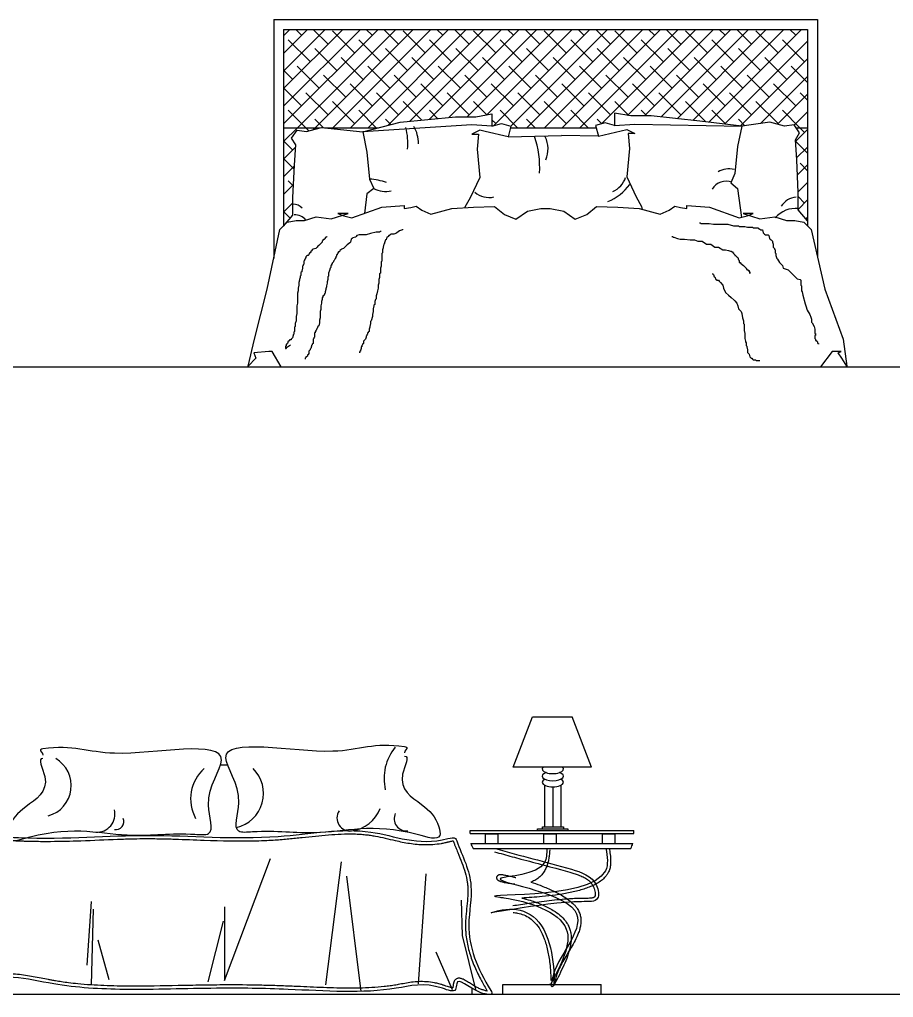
# Model space of a CAD drawing. Header units: inches. Extents: x 18.5 to 61, y 8.5 to 33.3.
# Drawn here: x 55.668 to 58.337, y 20.78 to 23.764 of the extents above; entities that cross this region are included whole.
import ezdxf

# ---------------------------------------------------------------- set-up
doc = ezdxf.new("R2010")
doc.units = ezdxf.units.IN
doc.header["$MEASUREMENT"] = 0
for name, color, linetype in [('02', 2, 'Continuous'), ('1', 1, 'Continuous'), ('8', 8, 'Continuous')]:
    doc.layers.add(name, color=color, linetype=linetype)
pattern_1 = [(45, (47.612, 15.553168), (-0.02694077, 0.02694077), []), (135, (47.612, 15.553168), (-0.0808223, 0.02694077), [0.09525, -0.05715])]

msp = doc.modelspace()

# ---------------------------------------------------------------- hatches: boundary and pattern name
at = {"layer": '8'}
h = msp.add_hatch(dxfattribs=at)
h.set_pattern_fill('ANSI38', color=256, scale=0.012, style=0)
h.set_pattern_definition(pattern_1)
h.paths.add_polyline_path([(58.0743, 23.6045), (58.0743, 23.7342), (56.4743, 23.7342), (56.4743, 23.6045)])
h.paths.add_polyline_path([(57.4291, 23.4342), (57.4273, 23.4413), (57.4562, 23.4495), (57.4851, 23.4413), (57.4851, 23.4784), (57.5346, 23.4702), (57.5965, 23.4702), (57.7458, 23.4541), (57.8733, 23.4387), (57.9588, 23.4513), (58.0042, 23.4389), (58.0331, 23.4431), (58.039, 23.4342), (58.0743, 23.4342), (58.0743, 23.6045), (56.4743, 23.6045), (56.4743, 23.4342), (56.5861, 23.4342), (56.5899, 23.4353), (56.5998, 23.4342), (56.7642, 23.4342), (56.83, 23.4514), (56.9992, 23.4679), (57.0611, 23.4679), (57.1107, 23.4761), (57.1107, 23.439), (57.1396, 23.4473), (57.1685, 23.439), (57.1673, 23.4342)])
h = msp.add_hatch(dxfattribs=at)
h.set_pattern_fill('ANSI38', color=256, scale=0.012, style=0)
h.set_pattern_definition(pattern_1)
h.paths.add_polyline_path([(56.4743, 23.1342), (56.5032, 23.1672), (56.5032, 23.2208), (56.5074, 23.3198), (56.5115, 23.3816), (56.4991, 23.4023), (56.5156, 23.427), (56.5445, 23.4229), (56.5861, 23.4342), (56.4743, 23.4342)])
h.paths.add_polyline_path([(58.0413, 23.3359), (58.0454, 23.2369), (58.0454, 23.1833), (58.0743, 23.1503), (58.0743, 23.4342), (58.039, 23.4342), (58.0496, 23.4183), (58.0372, 23.3977)])

# ---------------------------------------------------------------- linework, layer by layer
at = {"layer": '02'}
for p, q in [((56.4443, 23.7642), (58.1043, 23.7642)), ((56.4443, 23.7642), (56.4443, 23.0354)), ((58.1043, 23.7642), (58.1043, 23.0404)), ((56.4743, 23.7342), (58.0743, 23.7342)), ((56.4743, 23.7342), (56.4743, 23.1342)), ((58.0743, 23.7338), (58.0743, 23.1342)), ((56.4743, 23.4342), (56.5861, 23.4342)), ((56.4991, 23.4023), (56.5156, 23.427)), ((56.5156, 23.427), (56.5445, 23.4229)), ((56.5445, 23.4229), (56.5899, 23.4353)), ((56.5899, 23.4353), (56.7166, 23.4218)), ((56.5998, 23.4342), (56.7642, 23.4342)), ((57.1673, 23.4342), (57.4291, 23.4342)), ((57.8733, 23.4387), (57.8609, 23.3769)), ((57.9588, 23.4513), (57.8733, 23.4387)), ((58.0042, 23.4389), (57.9588, 23.4513)), ((58.0331, 23.4431), (58.0042, 23.4389)), ((58.0496, 23.4183), (58.0331, 23.4431)), ((58.039, 23.4342), (58.0743, 23.4342)), ((56.5115, 23.3816), (56.4991, 23.4023)), ((56.7166, 23.4218), (56.729, 23.36)), ((58.0372, 23.3977), (58.0496, 23.4183)), ((58.0413, 23.3359), (58.0372, 23.3977)), ((56.5074, 23.3198), (56.5115, 23.3816)), ((57.8609, 23.3769), (57.8527, 23.2944)), ((56.729, 23.36), (56.7373, 23.2775)), ((58.0454, 23.2369), (58.0413, 23.3359)), ((56.5032, 23.2208), (56.5074, 23.3198)), ((56.7373, 23.2775), (56.7496, 23.2487)), ((57.8527, 23.2944), (57.8403, 23.2655)), ((56.7496, 23.2487), (56.729, 23.2322)), ((57.8403, 23.2655), (57.8609, 23.249)), ((57.8609, 23.249), (57.8724, 23.1605)), ((56.5032, 23.1672), (56.5032, 23.2208)), ((56.729, 23.2322), (56.7213, 23.1728)), ((58.0454, 23.1833), (58.0454, 23.2369)), ((56.4743, 23.1342), (56.5032, 23.1672)), ((58.0743, 23.1503), (58.0454, 23.1833)), ((57.175, 21.4834), (57.2345, 21.637)), ((57.415, 21.4834), (57.3556, 21.637)), ((56.2823, 21.4901), (56.3036, 21.4901)), ((57.2714, 21.428), (57.2714, 21.3005)), ((57.3214, 21.4279), (57.3214, 21.3005)), ((57.2964, 21.4229), (57.2964, 21.3005)), ((57.0439, 21.2901), (57.5439, 21.2901)), ((57.0439, 21.2801), (57.0439, 21.2901)), ((57.0439, 21.2801), (57.5439, 21.2801)), ((57.5439, 21.2801), (57.5439, 21.2901)), ((57.0463, 21.2501), (57.5411, 21.2501)), ((57.0529, 21.2351), (57.5344, 21.2351)), ((56.2937, 20.8317), (56.4349, 21.2044)), ((56.65, 21.1944), (56.6029, 20.8183)), ((56.9089, 21.1574), (56.8853, 20.8216)), ((56.6668, 21.1507), (56.7105, 20.7981)), ((55.8869, 21.0735), (55.8734, 20.8787)), ((57.0164, 21.0768), (57.0198, 20.9694)), ((55.8936, 21.05), (55.8869, 20.8183)), ((56.2937, 21.0567), (56.2937, 20.8317)), ((56.2903, 21.013), (56.2432, 20.8283)), ((55.9071, 20.9559), (55.9407, 20.835)), ((57.0198, 20.9694), (57.0601, 20.8048)), ((56.9391, 20.919), (56.9895, 20.8048)), ((57.0488, 20.8085), (57.0488, 20.7901)), ((57.1439, 20.8201), (57.4439, 20.8201)), ((57.1439, 20.7901), (57.1439, 20.8201)), ((57.4439, 20.7901), (57.4439, 20.8201))]:
    msp.add_line(p, q, dxfattribs=at)
for points in [[(57.1107, 23.439), (57.0488, 23.4432), (56.7166, 23.4218), (56.83, 23.4514), (56.9992, 23.4679), (57.0611, 23.4679), (57.1107, 23.4761), (57.1107, 23.439), (57.1396, 23.4473), (57.1685, 23.439), (57.1602, 23.406), (57.3229, 23.4102)], [(57.4851, 23.4413), (57.547, 23.4454), (57.8733, 23.4387), (57.7458, 23.4541), (57.5965, 23.4702), (57.5346, 23.4702), (57.4851, 23.4784), (57.4851, 23.4413), (57.4562, 23.4495), (57.4273, 23.4413), (57.4356, 23.4083), (57.3229, 23.4102)], [(57.1602, 23.406), (57.09, 23.4225), (57.0735, 23.4267), (57.0488, 23.4143), (57.0694, 23.4143), (57.0653, 23.3689), (57.0735, 23.2823), (57.0446, 23.2205), (57.0281, 23.1916), (57.0278, 23.19)], [(57.4356, 23.4083), (57.5057, 23.4248), (57.5222, 23.4289), (57.547, 23.4166), (57.5264, 23.4166), (57.5305, 23.3712), (57.5222, 23.2846), (57.5511, 23.2228), (57.5676, 23.1939), (57.5693, 23.1849)], [(56.467, 22.7042), (56.4392, 22.751), (56.4298, 22.751), (56.3838, 22.747), (56.3902, 22.7309), (56.366, 22.7067), (56.3861, 22.7889), (56.4241, 22.942), (56.4634, 23.1233), (56.486, 23.1458), (56.5129, 23.1512), (56.5389, 23.1512), (56.5741, 23.1619), (56.6199, 23.1558), (56.6713, 23.1726), (56.6401, 23.1726), (56.6584, 23.165), (56.6828, 23.1588), (56.7741, 23.1918), (56.8429, 23.1964), (56.8429, 23.1873), (56.8627, 23.1903), (56.8796, 23.1949), (56.8967, 23.1827), (56.9242, 23.1705), (56.9884, 23.1873), (57.0541, 23.1918), (57.1183, 23.1934), (57.1486, 23.1689), (57.1837, 23.1552), (57.2189, 23.1796), (57.2601, 23.1873), (57.2886, 23.1873), (57.3298, 23.1796), (57.365, 23.1552), (57.4001, 23.1689), (57.4304, 23.1934), (57.4946, 23.1918), (57.5603, 23.1873), (57.6245, 23.1705), (57.652, 23.1827), (57.6691, 23.1949), (57.6859, 23.1903), (57.7058, 23.1873), (57.7058, 23.1964), (57.7746, 23.1918), (57.8658, 23.1588), (57.8903, 23.165), (57.9086, 23.1726), (57.8774, 23.1726), (57.9287, 23.1558), (57.9746, 23.1619), (58.0098, 23.1512), (58.0357, 23.1512), (58.0627, 23.1458), (58.0853, 23.1233), (58.1269, 22.942), (58.1834, 22.7889), (58.1943, 22.7067), (58.1794, 22.7309), (58.1673, 22.747), (58.1769, 22.751), (58.1498, 22.751), (58.114, 22.7042)], [(57.7441, 23.1438), (57.7462, 23.1438), (57.7484, 23.1416), (57.7744, 23.1416), (57.7874, 23.1394), (57.8307, 23.1394), (57.848, 23.1351), (57.8631, 23.1351), (57.8653, 23.1329), (57.8826, 23.1329), (57.8913, 23.1308), (57.9064, 23.1308), (57.9086, 23.1286), (57.9237, 23.1286), (57.9237, 23.1265), (57.9259, 23.1265), (57.9281, 23.1243), (57.9302, 23.1221), (57.9367, 23.1221), (57.9389, 23.1135), (57.941, 23.1113), (57.9432, 23.1092), (57.9454, 23.107), (57.954, 23.107), (57.9562, 23.1048), (57.9584, 23.0962), (57.9605, 23.094), (57.9627, 23.0918), (57.9649, 23.0897), (57.967, 23.0875), (57.967, 23.0854), (57.9692, 23.0789), (57.9692, 23.0702), (57.9713, 23.0681), (57.9735, 23.0659), (57.9735, 23.0637), (57.9757, 23.0616), (57.9757, 23.0529), (57.9778, 23.0507), (57.9778, 23.0443), (57.98, 23.0356), (57.9822, 23.0334), (57.9887, 23.0226), (57.9973, 23.014), (57.9995, 23.0053), (58.006, 23.0032), (58.0146, 23.001), (58.0233, 22.9923), (58.0319, 22.9837), (58.0406, 22.975), (58.0428, 22.9729), (58.0514, 22.9707), (58.0536, 22.9686), (58.0536, 22.9534), (58.0558, 22.9512), (58.0558, 22.9361), (58.0579, 22.9339), (58.0601, 22.9231), (58.0666, 22.8972), (58.0687, 22.8907), (58.0731, 22.8777), (58.0817, 22.8647), (58.0839, 22.8561), (58.0861, 22.8496), (58.0861, 22.8409), (58.0882, 22.8388), (58.0947, 22.8279), (58.0969, 22.8193), (58.0969, 22.8063), (58.099, 22.8063), (58.099, 22.7998), (58.0969, 22.7998), (58.0969, 22.7912), (58.099, 22.789), (58.099, 22.7847), (58.1012, 22.7847), (58.1012, 22.7825), (58.1034, 22.7825), (58.1055, 22.776), (58.1077, 22.776), (58.1077, 22.7739)], [(56.6078, 23.1027), (56.6056, 23.1005), (56.6035, 23.1005), (56.6013, 23.0983), (56.6013, 23.0962), (56.5991, 23.094), (56.597, 23.094), (56.597, 23.0918), (56.5948, 23.0918), (56.5948, 23.0897), (56.5926, 23.0875), (56.5926, 23.0854), (56.5905, 23.0832), (56.5883, 23.081), (56.5861, 23.0789), (56.584, 23.0767), (56.5818, 23.0745), (56.5796, 23.0724), (56.5775, 23.0702), (56.5753, 23.0681), (56.5731, 23.0659), (56.5645, 23.0637), (56.5623, 23.0616), (56.5623, 23.0594), (56.5602, 23.0594), (56.5602, 23.0572), (56.558, 23.0572), (56.558, 23.0551), (56.5558, 23.0529), (56.5537, 23.0529), (56.5537, 23.0507), (56.5515, 23.0486), (56.5515, 23.0464), (56.5493, 23.0443), (56.5472, 23.0443), (56.545, 23.0421), (56.5428, 23.0399), (56.5428, 23.0378), (56.5407, 23.0356), (56.5407, 23.0334), (56.5385, 23.0313), (56.5385, 23.0291), (56.5364, 23.027), (56.5364, 23.0183), (56.5342, 23.0161), (56.5342, 23.014), (56.532, 23.0118), (56.532, 23.0053), (56.5299, 22.9967), (56.5299, 22.9945), (56.5277, 22.9923), (56.5277, 22.9837), (56.5255, 22.9815), (56.5255, 22.9772), (56.5234, 22.9707), (56.5234, 22.9686), (56.5212, 22.9621), (56.5212, 22.9534), (56.519, 22.9448), (56.519, 22.9361), (56.5169, 22.9296), (56.5169, 22.8993), (56.5147, 22.8907), (56.5147, 22.8669), (56.5125, 22.8582), (56.5125, 22.8453), (56.5104, 22.8366), (56.5104, 22.8279), (56.5082, 22.8258), (56.5082, 22.8128), (56.5061, 22.8106), (56.5061, 22.8042), (56.5039, 22.802), (56.5039, 22.7998), (56.5017, 22.7933), (56.4996, 22.7912), (56.4974, 22.789), (56.4974, 22.7869), (56.4931, 22.7869), (56.4931, 22.7847), (56.4909, 22.7825), (56.4887, 22.7825), (56.4866, 22.776), (56.4844, 22.7739), (56.4822, 22.7739), (56.4822, 22.7674), (56.4801, 22.7674), (56.4801, 22.7609), (56.4822, 22.7609), (56.4844, 22.7631), (56.4866, 22.7652), (56.4952, 22.7717)], [(56.7723, 23.1178), (56.7701, 23.1178), (56.7679, 23.1156), (56.7571, 23.1156), (56.7398, 23.1113), (56.7268, 23.107), (56.7052, 23.107), (56.6987, 23.1048), (56.6965, 23.1027), (56.6944, 23.1005), (56.6857, 23.0983), (56.6835, 23.0962), (56.6814, 23.094), (56.6792, 23.0854), (56.677, 23.0832), (56.6684, 23.0767), (56.6597, 23.0681), (56.6576, 23.0659), (56.6511, 23.0637), (56.6489, 23.0616), (56.6467, 23.0594), (56.6467, 23.0572), (56.6446, 23.0551), (56.6424, 23.0551), (56.6402, 23.0529), (56.6402, 23.0507), (56.6381, 23.0486), (56.6381, 23.0464), (56.6359, 23.0464), (56.6359, 23.0421), (56.6338, 23.0399), (56.6338, 23.0378), (56.6316, 23.0356), (56.6294, 23.0291), (56.6273, 23.027), (56.6273, 23.0248), (56.6251, 23.0226), (56.6229, 23.0205), (56.6229, 23.0183), (56.6208, 23.0183), (56.6208, 23.014), (56.6186, 23.014), (56.6186, 23.0075), (56.6164, 23.0053), (56.6143, 22.9988), (56.6121, 22.9902), (56.6121, 22.9815), (56.6099, 22.9794), (56.6099, 22.9707), (56.6078, 22.9642), (56.6078, 22.9599), (56.6056, 22.9512), (56.6056, 22.9491), (56.6035, 22.9426), (56.6035, 22.9404), (56.6013, 22.9339), (56.6013, 22.9296), (56.5991, 22.9275), (56.5991, 22.9253), (56.597, 22.9231), (56.597, 22.921), (56.5948, 22.921), (56.5948, 22.9166), (56.5926, 22.9166), (56.5926, 22.9101), (56.5905, 22.9037), (56.5905, 22.8993), (56.5883, 22.8907), (56.5883, 22.8799), (56.5861, 22.8734), (56.5861, 22.8539), (56.584, 22.8474), (56.584, 22.8388), (56.5818, 22.8301), (56.5796, 22.8279), (56.5775, 22.8215), (56.5753, 22.8193), (56.5753, 22.8171), (56.5731, 22.815), (56.5731, 22.8128), (56.571, 22.8128), (56.571, 22.8085), (56.5688, 22.8085), (56.5688, 22.7955), (56.5667, 22.7933), (56.5667, 22.7912), (56.5645, 22.789), (56.5645, 22.776), (56.5623, 22.7739), (56.5623, 22.7717), (56.5602, 22.7695), (56.5602, 22.7674), (56.558, 22.7609), (56.5558, 22.7587), (56.5558, 22.7566), (56.5537, 22.7544), (56.5515, 22.7522), (56.5515, 22.7436), (56.5493, 22.7436), (56.5493, 22.7414), (56.5472, 22.7414), (56.5472, 22.7371), (56.545, 22.7349), (56.5428, 22.7349), (56.5428, 22.7328), (56.5407, 22.7306), (56.5407, 22.7284)], [(56.8372, 23.1243), (56.8372, 23.1221), (56.8285, 23.12), (56.8199, 23.1135), (56.8177, 23.1113), (56.8112, 23.1092), (56.8026, 23.1092), (56.8004, 23.107), (56.7982, 23.1048), (56.7961, 23.1048), (56.7939, 23.1027), (56.7918, 23.1005), (56.7896, 23.1005), (56.7874, 23.0918), (56.7853, 23.0918), (56.7831, 23.0832), (56.7831, 23.081), (56.7809, 23.0789), (56.7788, 23.0702), (56.7788, 23.0681), (56.7766, 23.0616), (56.7766, 23.0529), (56.7744, 23.0507), (56.7744, 23.027), (56.7723, 23.0248), (56.7723, 23.0118), (56.7701, 23.0053), (56.7701, 22.9902), (56.7679, 22.988), (56.7679, 22.9772), (56.7658, 22.9707), (56.7658, 22.9599), (56.7636, 22.9534), (56.7636, 22.9448), (56.7615, 22.9361), (56.7593, 22.9275), (56.7571, 22.921), (56.7571, 22.9123), (56.755, 22.9101), (56.7528, 22.9037), (56.7528, 22.895), (56.7506, 22.8928), (56.7506, 22.8907), (56.7485, 22.882), (56.7485, 22.8734), (56.7463, 22.8647), (56.7463, 22.8582), (56.742, 22.8453), (56.7398, 22.8431), (56.7398, 22.8366), (56.7376, 22.8279), (56.7376, 22.8258), (56.7355, 22.8193), (56.7355, 22.8128), (56.7333, 22.8106), (56.7333, 22.8085), (56.7311, 22.8085), (56.7311, 22.8042), (56.729, 22.802), (56.729, 22.7998), (56.7268, 22.7977), (56.7268, 22.7955), (56.7247, 22.789), (56.7225, 22.7869), (56.7203, 22.7847), (56.7182, 22.7825), (56.7182, 22.776), (56.716, 22.7739), (56.716, 22.7717), (56.7138, 22.7695), (56.7138, 22.7652), (56.7117, 22.7652), (56.7117, 22.7609), (56.7095, 22.7544), (56.7095, 22.7522), (56.7073, 22.7522), (56.7073, 22.7479), (56.7052, 22.7479)], [(57.6597, 23.1027), (57.6618, 23.1027), (57.664, 23.1005), (57.6662, 23.1005), (57.677, 23.0962), (57.6856, 23.094), (57.6986, 23.094), (57.7159, 23.0918), (57.7289, 23.0918), (57.7398, 23.0875), (57.7527, 23.0875), (57.7657, 23.0789), (57.7787, 23.0789), (57.7917, 23.0702), (57.8025, 23.0702), (57.8155, 23.0616), (57.8242, 23.0616), (57.8328, 23.0594), (57.8393, 23.0572), (57.8415, 23.0572), (57.8436, 23.0551), (57.8458, 23.0551), (57.8458, 23.0529), (57.848, 23.0529), (57.848, 23.0507), (57.8501, 23.0486), (57.8523, 23.0464), (57.8523, 23.0443), (57.8545, 23.0443), (57.8566, 23.0421), (57.8588, 23.0399), (57.861, 23.0378), (57.8631, 23.0313), (57.8653, 23.0291), (57.8653, 23.0226), (57.8696, 23.0226), (57.8696, 23.0205), (57.8783, 23.014), (57.8869, 23.0053), (57.8869, 23.0032), (57.8891, 23.0032), (57.8891, 23.001), (57.8934, 23.001), (57.8934, 22.9988), (57.8956, 22.9988), (57.8956, 22.9945), (57.8978, 22.9945), (57.8978, 22.9902)], [(57.783, 22.988), (57.7852, 22.988), (57.7874, 22.9859), (57.7895, 22.9794), (57.7917, 22.9794), (57.7939, 22.9707), (57.796, 22.9707), (57.796, 22.9686), (57.8025, 22.9686), (57.8047, 22.9664), (57.8069, 22.9642), (57.809, 22.9621), (57.8155, 22.9534), (57.8177, 22.9448), (57.8242, 22.9318), (57.8328, 22.9231), (57.8415, 22.9166), (57.8501, 22.908), (57.8523, 22.9058), (57.8588, 22.8993), (57.861, 22.8907), (57.8631, 22.882), (57.8718, 22.8734), (57.8739, 22.8669), (57.8761, 22.8539), (57.8783, 22.8453), (57.8783, 22.8366), (57.8804, 22.8344), (57.8804, 22.815), (57.8826, 22.8063), (57.8826, 22.7912), (57.8848, 22.7825), (57.8848, 22.7804), (57.8869, 22.7782), (57.8869, 22.7695), (57.8891, 22.7674), (57.8891, 22.7652), (57.8913, 22.7566), (57.8913, 22.7479), (57.8934, 22.7458), (57.8956, 22.7436), (57.8978, 22.7349), (57.8999, 22.7328), (57.9021, 22.7306), (57.9042, 22.7306), (57.9064, 22.7284), (57.9086, 22.7263), (57.9151, 22.7263), (57.9172, 22.7241), (57.9281, 22.7241)], [(57.8999, 22.9902), (57.8956, 22.9902)], [(57.2345, 21.637), (57.3556, 21.637)], [(57.415, 21.4834), (57.175, 21.4834)], [(57.0909, 21.2501), (57.0909, 21.2794), (57.1288, 21.2794), (57.1288, 21.2501)], [(57.2498, 21.2901), (57.2498, 21.2951), (57.3424, 21.2951), (57.3424, 21.2901)], [(57.2653, 21.2951), (57.2653, 21.3005), (57.3289, 21.3005), (57.3289, 21.2951)], [(57.2693, 21.2501), (57.2693, 21.2794), (57.3072, 21.2794), (57.3072, 21.2501)], [(57.4479, 21.2501), (57.4479, 21.2794), (57.4858, 21.2794), (57.4858, 21.2501)]]:
    msp.add_lwpolyline(points, dxfattribs=at)
for centre, radius, start, end in [((56.6683, 23.3868), 0.1856, 354.4511, 15.0899), ((56.7846, 23.3867), 0.1016, 359.2834, 30.2444), ((56.9698, 23.3143), 0.2867, 356.231, 19.1244), ((57.1989, 23.369), 0.0831, 337.1022, 26.4827), ((57.8342, 23.2415), 0.0668, 76.3432, 119.8939), ((56.7169, 23.0426), 0.2358, 72.2431, 85.0379), ((57.4516, 23.3037), 0.0703, 293.4472, 342.4964), ((56.7859, 23.3184), 0.0787, 242.5115, 282.7658), ((57.4045, 23.3559), 0.1589, 292.169, 323.2448), ((57.8255, 23.2226), 0.0486, 68.8536, 149.9747), ((57.1016, 23.2859), 0.0646, 228.3093, 283.6569), ((58.0471, 23.1585), 0.0647, 97.1409, 146.0005), ((56.5049, 23.1681), 0.0329, 37.7609, 92.2684), ((58.038, 23.1059), 0.0821, 84.3916, 139.1544), ((56.5104, 23.1276), 0.0407, 37.4355, 94.3701), ((56.9297, 21.4484), 0.1485, 140.1532, 193.3378), ((55.7302, 21.4266), 0.096, 285.6442, 59.4771), ((56.3149, 21.386), 0.1242, 131.5719, 208.5542), ((56.3066, 21.4026), 0.1067, 282.8948, 45.6336), ((55.9047, 21.3396), 0.0551, 266.0311, 14.296), ((56.677, 21.3276), 0.0395, 146.4326, 277.6343), ((56.6676, 21.3975), 0.11, 277.6343, 338.3989), ((56.8499, 21.3261), 0.0377, 155.339, 275.7953), ((55.9619, 21.3169), 0.0248, 261.1761, 23.0141), ((57.1159, 21.2721), 0.0729, 197.4882, 210.4072), ((57.4715, 21.2721), 0.0729, 329.5928, 342.5118)]:
    msp.add_arc(centre, radius, start, end, dxfattribs=at)
for centre, start_param, end_param in [((57.2965, 21.477), 5.802943, 9.90502), ((57.2965, 21.4554), 5.391449, 10.316514), ((57.2965, 21.4368), 5.552767, 10.155197)]:
    msp.add_ellipse(centre, major_axis=(-0.0325, 0), ratio=0.427459, start_param=start_param, end_param=end_param, dxfattribs=at)
for points, start_tangent, end_tangent in [([(56.8433, 21.5165), (56.838, 21.4613), (56.896, 21.3692), (56.9486, 21.3009), (56.9513, 21.2745), (56.8828, 21.2772), (56.5695, 21.2824), (56.3799, 21.2851), (56.3377, 21.2877), (56.3377, 21.3745), (56.2982, 21.5113), (56.6248, 21.5323), (56.8433, 21.5455), (56.8512, 21.5428), (56.8433, 21.5271)], (0.996553, 0.08296), (0.110557, -0.99387)), ([(55.74, 21.5094), (55.7453, 21.4542), (55.6874, 21.3621), (55.6347, 21.2938), (55.6321, 21.2674), (55.7005, 21.2701), (56.0139, 21.2753), (56.2035, 21.278), (56.2456, 21.2806), (56.2456, 21.3674), (56.2851, 21.5042), (55.9586, 21.5252), (55.74, 21.5384), (55.7321, 21.5358), (55.74, 21.52)], (-0.996553, 0.08296), (-0.110557, -0.99387)), ([(55.47, 20.8048), (55.5339, 21.0701), (55.5541, 21.2145), (55.5675, 21.2481), (55.665, 21.2682), (56.0617, 21.2749), (56.4584, 21.2716), (56.7408, 21.285), (56.9761, 21.2649), (56.9996, 21.2649), (57.003, 21.2582), (57.0467, 21.1205), (57.04, 21.0029), (57.1072, 20.8015), (57.1106, 20.7948), (57.0769, 20.7948), (57.003, 20.8216), (56.9996, 20.8048), (56.9593, 20.8082), (56.8181, 20.8082), (56.4886, 20.8048), (56.2701, 20.8082), (55.9877, 20.8048), (55.7726, 20.8216), (55.5205, 20.8149), (55.46, 20.8015)], (0.948785, 0.315923), (-0.729911, 0.683542)), ([(57.1211, 21.2343), (57.3531, 21.1713), (57.4298, 21.1219), (57.4332, 21.0827), (57.3838, 21.0725), (57.1245, 21.0435), (57.1314, 21.0452), (57.2814, 20.9584), (57.2883, 20.822)], (0.961766, -0.273873), (-0.395665, 0.918395))]:
    msp.add_spline(points, degree=3, dxfattribs=dict(at, start_tangent=start_tangent, end_tangent=end_tangent))
for points, knots in [([(55.5137, 20.8226), (55.5177, 20.8275), (55.5213, 20.8328), (55.5276, 20.844), (55.5303, 20.8499), (55.5349, 20.8622), (55.5368, 20.8687), (55.54, 20.882), (55.5413, 20.8888), (55.5442, 20.9081), (55.5453, 20.9208), (55.5464, 20.9469), (55.5464, 20.9602), (55.5461, 20.9868), (55.5456, 21.0002), (55.5447, 21.0265), (55.5443, 21.0395), (55.544, 21.057), (55.5439, 21.0621), (55.5439, 21.0728), (55.544, 21.0784), (55.5443, 21.0893), (55.5445, 21.0947), (55.5454, 21.1105), (55.5463, 21.1207), (55.5495, 21.1469), (55.5522, 21.1627), (55.5563, 21.1818), (55.557, 21.1847), (55.5591, 21.1936), (55.5605, 21.1996), (55.5626, 21.2074), (55.563, 21.2092), (55.5638, 21.2122), (55.5641, 21.2133), (55.5648, 21.2157), (55.5651, 21.2168), (55.566, 21.2203), (55.5667, 21.2225), (55.5684, 21.2277), (55.5695, 21.2306), (55.5718, 21.2359), (55.573, 21.2383), (55.5748, 21.241), (55.5752, 21.2416), (55.5764, 21.2432), (55.5772, 21.2442), (55.5796, 21.2467), (55.5812, 21.248), (55.5848, 21.2505), (55.5868, 21.2516), (55.5911, 21.2536), (55.5934, 21.2545), (55.5984, 21.256), (55.6011, 21.2566), (55.6094, 21.2581), (55.6154, 21.2587), (55.6281, 21.2593), (55.6349, 21.2593), (55.6486, 21.2589), (55.6557, 21.2586), (55.665, 21.2582), (55.6672, 21.2581), (55.6716, 21.258), (55.6737, 21.2579), (55.6802, 21.2577), (55.6845, 21.2575), (55.6974, 21.2571), (55.7058, 21.257), (55.7309, 21.2565), (55.7471, 21.2565), (55.7949, 21.2567), (55.8254, 21.2575), (55.8937, 21.2599), (55.9308, 21.2617), (55.9841, 21.2636), (56.0005, 21.2641), (56.0295, 21.2647), (56.0421, 21.2649), (56.0619, 21.265), (56.0691, 21.2649), (56.0836, 21.2648), (56.0908, 21.2647), (56.1127, 21.2643), (56.1274, 21.2639), (56.1718, 21.2625), (56.2019, 21.2613), (56.2842, 21.2584), (56.337, 21.257), (56.4013, 21.2586), (56.4123, 21.259), (56.4319, 21.2599), (56.4405, 21.2603), (56.456, 21.2614), (56.4629, 21.2619), (56.4766, 21.263), (56.4835, 21.2636), (56.504, 21.2656), (56.5177, 21.2671), (56.5584, 21.2714), (56.5852, 21.2744), (56.638, 21.2786), (56.6639, 21.2798), (56.6956, 21.279), (56.7021, 21.2788), (56.714, 21.278), (56.7194, 21.2775), (56.7298, 21.2764), (56.7349, 21.2758), (56.7449, 21.2743), (56.7499, 21.2735), (56.7649, 21.2707), (56.7749, 21.2685), (56.7951, 21.2638), (56.8053, 21.2614), (56.8297, 21.2559), (56.8441, 21.2528), (56.874, 21.2483), (56.8895, 21.2467), (56.9218, 21.2463), (56.9387, 21.2475), (56.9583, 21.2508), (56.9601, 21.2511), (56.9657, 21.2522), (56.9695, 21.253), (56.9743, 21.2541), (56.9753, 21.2544), (56.977, 21.2548), (56.9777, 21.255), (56.9795, 21.2554), (56.9807, 21.2557), (56.9828, 21.2563), (56.9839, 21.2565), (56.9861, 21.2571), (56.9874, 21.2573), (56.9895, 21.2577), (56.9905, 21.2578), (56.9917, 21.2578), (56.992, 21.2578), (56.9923, 21.2578)], [47.70441, 47.70441, 47.70441, 47.70441, 66.756575, 66.756575, 85.80874, 85.80874, 104.860905, 104.860905, 123.91307, 123.91307, 157.032843, 157.032843, 190.152617, 190.152617, 223.27239, 223.27239, 256.392163, 256.392163, 270.084262, 270.084262, 285.89966, 285.89966, 301.715057, 301.715057, 333.345853, 333.345853, 384.48275, 384.48275, 393.768789, 393.768789, 412.340867, 412.340867, 417.733923, 417.733923, 421.263549, 421.263549, 424.793176, 424.793176, 431.852428, 431.852428, 441.845814, 441.845814, 451.839201, 451.839201, 454.878731, 454.878731, 460.665067, 460.665067, 470.042866, 470.042866, 479.420665, 479.420665, 488.798464, 488.798464, 498.176263, 498.176263, 516.394508, 516.394508, 534.612753, 534.612753, 552.830998, 552.830998, 558.470729, 558.470729, 564.11046, 564.11046, 575.389922, 575.389922, 597.948845, 597.948845, 643.066692, 643.066692, 733.302386, 733.302386, 851.031046, 851.031046, 903.55234, 903.55234, 943.794606, 943.794606, 966.539005, 966.539005, 989.283404, 989.283404, 1034.772201, 1034.772201, 1125.749797, 1125.749797, 1281.255168, 1281.255168, 1313.172005, 1313.172005, 1338.138618, 1338.138618, 1358.059039, 1358.059039, 1377.979459, 1377.979459, 1417.820301, 1417.820301, 1497.205518, 1497.205518, 1576.590736, 1576.590736, 1597.236607, 1597.236607, 1614.65439, 1614.65439, 1631.156952, 1631.156952, 1647.659514, 1647.659514, 1680.664638, 1680.664638, 1713.669762, 1713.669762, 1758.578331, 1758.578331, 1803.4869, 1803.4869, 1848.395468, 1848.395468, 1853.074736, 1853.074736, 1862.433271, 1862.433271, 1864.91054, 1864.91054, 1866.583899, 1866.583899, 1869.365593, 1869.365593, 1872.147287, 1872.147287, 1875.836801, 1875.836801, 1879.526316, 1879.526316, 1881.838379, 1881.838379, 1881.838379, 1881.838379]), ([(56.9923, 21.2578), (56.9924, 21.2577), (56.9925, 21.2575), (56.9928, 21.2568), (56.993, 21.2562), (56.9934, 21.2552), (56.9935, 21.255), (56.9937, 21.2543), (56.9939, 21.254), (56.9941, 21.2533), (56.9943, 21.2529), (56.9947, 21.2519), (56.9949, 21.2512), (56.9957, 21.2492), (56.9963, 21.2478), (56.9979, 21.2437), (56.9989, 21.241), (57.0022, 21.2329), (57.0043, 21.2276), (57.0107, 21.2118), (57.0149, 21.2016), (57.0225, 21.1814), (57.0259, 21.1714), (57.0316, 21.1516), (57.0339, 21.1417), (57.0359, 21.1281), (57.0363, 21.1244), (57.0368, 21.1182), (57.037, 21.1157), (57.0372, 21.1107), (57.0372, 21.1081), (57.0373, 21.1005), (57.0371, 21.0953), (57.0363, 21.0799), (57.0353, 21.0695), (57.0332, 21.0484), (57.032, 21.0377), (57.0308, 21.0223), (57.0305, 21.0176), (57.0301, 21.0099), (57.03, 21.0069), (57.0299, 21.0002), (57.0299, 20.9964), (57.0301, 20.9889), (57.0303, 20.9852), (57.031, 20.9741), (57.0318, 20.9667), (57.035, 20.9448), (57.0383, 20.9304), (57.0468, 20.9019), (57.052, 20.8877), (57.0641, 20.8596), (57.071, 20.8455), (57.0842, 20.8209), (57.0902, 20.8104), (57.0965, 20.7998)], [1893.544319, 1893.544319, 1893.544319, 1893.544319, 1894.529702, 1894.529702, 1896.83829, 1896.83829, 1897.662121, 1897.662121, 1898.687555, 1898.687555, 1899.712989, 1899.712989, 1901.763858, 1901.763858, 1905.865595, 1905.865595, 1914.069069, 1914.069069, 1930.476018, 1930.476018, 1963.289915, 1963.289915, 1996.103812, 1996.103812, 2028.91771, 2028.91771, 2041.177327, 2041.177327, 2049.267817, 2049.267817, 2057.358308, 2057.358308, 2073.539288, 2073.539288, 2105.066946, 2105.066946, 2136.594604, 2136.594604, 2150.337184, 2150.337184, 2159.06333, 2159.06333, 2170.123897, 2170.123897, 2181.184464, 2181.184464, 2203.305599, 2203.305599, 2247.547869, 2247.547869, 2291.790138, 2291.790138, 2336.032408, 2336.032408, 2368.717967, 2368.717967, 2368.717967, 2368.717967]), ([(57.1184, 21.2247), (57.1275, 21.2221), (57.1365, 21.2196), (57.1635, 21.2122), (57.1814, 21.2074), (57.2109, 21.1996), (57.2226, 21.1965), (57.2578, 21.1872), (57.2814, 21.181), (57.3102, 21.173), (57.3149, 21.1717), (57.329, 21.1678), (57.3385, 21.1651), (57.3503, 21.1617), (57.3525, 21.161), (57.3569, 21.1597), (57.359, 21.1591), (57.3655, 21.1571), (57.3698, 21.1557), (57.3792, 21.1523), (57.3843, 21.1503), (57.3938, 21.1456), (57.3982, 21.143), (57.4052, 21.1379), (57.4079, 21.1356), (57.4129, 21.1304), (57.4152, 21.1275), (57.4181, 21.1229), (57.419, 21.1213), (57.4203, 21.1186), (57.4209, 21.1174), (57.4219, 21.115), (57.4224, 21.1138), (57.4237, 21.1099), (57.4245, 21.1071), (57.4256, 21.1017), (57.4259, 21.0991), (57.4261, 21.0952), (57.426, 21.0937), (57.4257, 21.0912), (57.4255, 21.0901), (57.4251, 21.0889), (57.425, 21.0886), (57.4248, 21.0881), (57.4247, 21.0879), (57.4245, 21.0876), (57.4244, 21.0875), (57.4243, 21.0872), (57.4242, 21.0871), (57.4239, 21.0867), (57.4236, 21.0865), (57.423, 21.086), (57.4227, 21.0858), (57.4217, 21.0853), (57.4212, 21.085), (57.4198, 21.0845), (57.4191, 21.0843), (57.4165, 21.0837), (57.4145, 21.0833), (57.4099, 21.0828), (57.4074, 21.0827), (57.4018, 21.0825), (57.3988, 21.0825), (57.3925, 21.0825), (57.3891, 21.0825), (57.3842, 21.0825), (57.3827, 21.0825), (57.3796, 21.0824), (57.3781, 21.0824), (57.3734, 21.0823), (57.3703, 21.0822), (57.3607, 21.0818), (57.3542, 21.0815), (57.3278, 21.0798), (57.3069, 21.0777), (57.2649, 21.0728), (57.2439, 21.07), (57.2063, 21.0645), (57.1896, 21.0618), (57.1746, 21.0594)], [0, 0, 0, 0, 28.23969, 28.23969, 84.71907, 84.71907, 121.608368, 121.608368, 195.386963, 195.386963, 209.654268, 209.654268, 238.188877, 238.188877, 244.729385, 244.729385, 251.269892, 251.269892, 264.350908, 264.350908, 281.186626, 281.186626, 298.022345, 298.022345, 310.680787, 310.680787, 323.33923, 323.33923, 329.288893, 329.288893, 333.367764, 333.367764, 337.446635, 337.446635, 346.115551, 346.115551, 354.784468, 354.784468, 360.481449, 360.481449, 366.178431, 366.178431, 368.751456, 368.751456, 370.718719, 370.718719, 372.572601, 372.572601, 374.426484, 374.426484, 378.356203, 378.356203, 382.285923, 382.285923, 386.215642, 386.215642, 390.145362, 390.145362, 397.635222, 397.635222, 405.125082, 405.125082, 412.614942, 412.614942, 420.104802, 420.104802, 423.30667, 423.30667, 426.508538, 426.508538, 432.912273, 432.912273, 445.719744, 445.719744, 483.398646, 483.398646, 521.077547, 521.077547, 554.403482, 554.403482, 554.403482, 554.403482]), ([(57.4687, 21.236), (57.4697, 21.2295), (57.4708, 21.2228), (57.4725, 21.2095), (57.4731, 21.2028), (57.4732, 21.1917), (57.4729, 21.1872), (57.4717, 21.1783), (57.4708, 21.1739), (57.4686, 21.1675), (57.4678, 21.1655), (57.4662, 21.162), (57.4655, 21.1606), (57.4639, 21.1578), (57.4631, 21.1565), (57.4604, 21.1525), (57.4584, 21.15), (57.4529, 21.1438), (57.449, 21.1403), (57.4407, 21.1338), (57.4361, 21.1308), (57.4264, 21.1252), (57.4212, 21.1226), (57.4055, 21.1156), (57.3942, 21.1117), (57.3703, 21.1047), (57.3577, 21.1017), (57.3317, 21.0966), (57.3183, 21.0944), (57.2913, 21.0908), (57.2777, 21.0893), (57.2425, 21.086), (57.2212, 21.0846), (57.202, 21.0837)], [0, 0, 0, 0, 18.158288, 18.158288, 36.316576, 36.316576, 48.474714, 48.474714, 60.632852, 60.632852, 66.442076, 66.442076, 70.611377, 70.611377, 74.780679, 74.780679, 83.119281, 83.119281, 96.116338, 96.116338, 109.113394, 109.113394, 122.110451, 122.110451, 146.704684, 146.704684, 171.298917, 171.298917, 195.89315, 195.89315, 220.487383, 220.487383, 260.914503, 260.914503, 260.914503, 260.914503]), ([(57.2872, 21.2304), (57.2871, 21.2298), (57.2871, 21.2292), (57.2869, 21.2274), (57.2868, 21.2261), (57.2863, 21.2203), (57.2858, 21.2153), (57.2845, 21.2059), (57.2838, 21.2017), (57.2824, 21.1952), (57.2819, 21.1929), (57.281, 21.1894), (57.2806, 21.1882), (57.2799, 21.1858), (57.2795, 21.1846), (57.2784, 21.1812), (57.2775, 21.1789), (57.2748, 21.1724), (57.2727, 21.1684), (57.2673, 21.1597), (57.2638, 21.1553), (57.2562, 21.1476), (57.2521, 21.1442), (57.2435, 21.1385), (57.239, 21.1361), (57.2329, 21.1334), (57.2313, 21.1328), (57.2297, 21.1322)], [18.429738, 18.429738, 18.429738, 18.429738, 19.916373, 19.916373, 22.889644, 22.889644, 31.865541, 31.865541, 38.540656, 38.540656, 42.268657, 42.268657, 44.281871, 44.281871, 46.295086, 46.295086, 50.321515, 50.321515, 58.374373, 58.374373, 69.082868, 69.082868, 79.791363, 79.791363, 90.499858, 90.499858, 94.16164, 94.16164, 94.16164, 94.16164]), ([(57.1808, 21.1259), (57.1766, 21.1262), (57.1725, 21.1265), (57.1625, 21.1278), (57.1568, 21.1288), (57.1484, 21.1306), (57.1453, 21.1314), (57.1409, 21.1326), (57.1393, 21.1331), (57.1371, 21.1338), (57.1363, 21.1341), (57.1349, 21.1346), (57.1342, 21.1349), (57.1332, 21.1353), (57.1328, 21.1354), (57.1321, 21.1357), (57.1318, 21.1359), (57.1312, 21.1362), (57.131, 21.1364), (57.1304, 21.1367), (57.1301, 21.1369), (57.1296, 21.1373), (57.1293, 21.1376), (57.1287, 21.1381), (57.1284, 21.1384), (57.1277, 21.1392), (57.1274, 21.1396), (57.1267, 21.1407), (57.1265, 21.1412), (57.126, 21.1424), (57.1258, 21.1431), (57.1256, 21.1445), (57.1256, 21.1452), (57.1256, 21.1466), (57.1258, 21.1474), (57.1261, 21.1488), (57.1264, 21.1495), (57.1271, 21.1507), (57.1274, 21.1513), (57.1282, 21.1522), (57.1286, 21.1526), (57.1293, 21.1533), (57.1297, 21.1536), (57.1304, 21.154), (57.1307, 21.1542), (57.1315, 21.1546), (57.1319, 21.1548), (57.1327, 21.1551), (57.133, 21.1552), (57.1336, 21.1554), (57.1339, 21.1554), (57.1346, 21.1555), (57.135, 21.1556), (57.1356, 21.1556), (57.1359, 21.1557), (57.1365, 21.1557), (57.1367, 21.1557), (57.1374, 21.1557), (57.1379, 21.1556), (57.1388, 21.1556), (57.1392, 21.1555), (57.1402, 21.1554), (57.1407, 21.1554), (57.1424, 21.1551), (57.1436, 21.1549), (57.1465, 21.1544), (57.1481, 21.1542), (57.153, 21.1532), (57.1568, 21.1524), (57.1652, 21.1505), (57.1698, 21.1494), (57.1778, 21.1474), (57.1808, 21.1466), (57.1839, 21.1458)], [131.823065, 131.823065, 131.823065, 131.823065, 142.236591, 142.236591, 158.752811, 158.752811, 170.280336, 170.280336, 177.791378, 177.791378, 182.439454, 182.439454, 187.08753, 187.08753, 189.911345, 189.911345, 192.202642, 192.202642, 193.944073, 193.944073, 195.325115, 195.325115, 196.440392, 196.440392, 197.364042, 197.364042, 198.287693, 198.287693, 198.900132, 198.900132, 199.512571, 199.512571, 200.004225, 200.004225, 200.495879, 200.495879, 200.987532, 200.987532, 201.479186, 201.479186, 201.97084, 201.97084, 202.462494, 202.462494, 202.954148, 202.954148, 203.812771, 203.812771, 204.671395, 204.671395, 205.530018, 205.530018, 207.198499, 207.198499, 208.86698, 208.86698, 210.535462, 210.535462, 213.87617, 213.87617, 217.216879, 217.216879, 220.557588, 220.557588, 228.091192, 228.091192, 235.624795, 235.624795, 250.075477, 250.075477, 264.526159, 264.526159, 272.880066, 272.880066, 272.880066, 272.880066]), ([(57.2297, 21.1322), (57.2388, 21.1292), (57.2481, 21.126), (57.2694, 21.118), (57.2813, 21.1131), (57.3044, 21.1025), (57.3154, 21.0968), (57.3327, 21.0865), (57.3393, 21.0821), (57.3514, 21.0729), (57.357, 21.0681), (57.3639, 21.0608), (57.3659, 21.0585), (57.369, 21.0546), (57.3702, 21.053), (57.3725, 21.0495), (57.3736, 21.0476), (57.3757, 21.0438), (57.3766, 21.0419), (57.3791, 21.0357), (57.3804, 21.0315), (57.3821, 21.0229), (57.3825, 21.0185), (57.3825, 21.0099), (57.3822, 21.0055), (57.3808, 20.9969), (57.3798, 20.9926), (57.3774, 20.9841), (57.3759, 20.9798), (57.3714, 20.9683), (57.368, 20.9611), (57.3606, 20.9467), (57.3565, 20.9395), (57.348, 20.9251), (57.3437, 20.9179), (57.3351, 20.9036), (57.3309, 20.8965), (57.323, 20.8824), (57.3193, 20.8754), (57.313, 20.8617), (57.3102, 20.855), (57.3076, 20.8467), (57.3071, 20.845), (57.3062, 20.8416), (57.3058, 20.8399), (57.3046, 20.8347), (57.3039, 20.8312), (57.3026, 20.8247), (57.3021, 20.8217), (57.3015, 20.8186)], [309.345022, 309.345022, 309.345022, 309.345022, 329.515564, 329.515564, 355.300024, 355.300024, 381.084485, 381.084485, 398.804273, 398.804273, 416.524061, 416.524061, 424.306197, 424.306197, 429.58489, 429.58489, 435.489648, 435.489648, 441.394407, 441.394407, 454.092102, 454.092102, 466.789796, 466.789796, 479.487491, 479.487491, 492.185186, 492.185186, 504.882881, 504.882881, 526.508848, 526.508848, 548.134815, 548.134815, 569.760782, 569.760782, 591.386749, 591.386749, 613.012716, 613.012716, 634.638683, 634.638683, 640.218419, 640.218419, 645.798156, 645.798156, 656.957629, 656.957629, 666.437578, 666.437578, 666.437578, 666.437578]), ([(57.202, 21.0837), (57.2104, 21.0816), (57.2189, 21.0792), (57.24, 21.0727), (57.2524, 21.0683), (57.2762, 21.0581), (57.2875, 21.0524), (57.3052, 21.0414), (57.3121, 21.0365), (57.3246, 21.0258), (57.3302, 21.02), (57.3384, 21.0094), (57.3414, 21.0047), (57.3449, 20.9978), (57.3458, 20.9957), (57.3475, 20.9915), (57.3483, 20.9894), (57.3496, 20.9851), (57.3501, 20.983), (57.3515, 20.9764), (57.3521, 20.9719), (57.3526, 20.9629), (57.3526, 20.9584), (57.3517, 20.945), (57.3501, 20.936), (57.3455, 20.9179), (57.3425, 20.9087), (57.3354, 20.8901), (57.3313, 20.8806), (57.3225, 20.8617), (57.3177, 20.8521), (57.3082, 20.8336), (57.3035, 20.8246), (57.2988, 20.8157)], [460.677462, 460.677462, 460.677462, 460.677462, 482.981504, 482.981504, 517.109819, 517.109819, 551.238133, 551.238133, 575.674187, 575.674187, 600.110241, 600.110241, 617.603767, 617.603767, 624.686091, 624.686091, 631.806838, 631.806838, 638.927585, 638.927585, 653.169079, 653.169079, 667.410573, 667.410573, 694.524438, 694.524438, 721.638303, 721.638303, 748.752168, 748.752168, 775.866033, 775.866033, 801.150035, 801.150035, 801.150035, 801.150035]), ([(57.1756, 21.0393), (57.18, 21.039), (57.1844, 21.0385), (57.1954, 21.0364), (57.2019, 21.0345), (57.2145, 21.0294), (57.2206, 21.0261), (57.2322, 21.0179), (57.2378, 21.0129), (57.2483, 21.0012), (57.2533, 20.9944), (57.2625, 20.9786), (57.2667, 20.9697), (57.2714, 20.9569), (57.2723, 20.9541), (57.2742, 20.9484), (57.275, 20.9454), (57.2776, 20.9364), (57.2791, 20.9302), (57.2834, 20.9106), (57.2857, 20.8969), (57.2884, 20.8747), (57.2892, 20.8659), (57.2901, 20.852), (57.2903, 20.8466), (57.2904, 20.8381), (57.2903, 20.8348), (57.2902, 20.8319)], [733.785597, 733.785597, 733.785597, 733.785597, 748.136585, 748.136585, 770.425875, 770.425875, 792.715165, 792.715165, 815.004455, 815.004455, 837.293745, 837.293745, 859.583035, 859.583035, 865.479504, 865.479504, 871.375974, 871.375974, 883.168913, 883.168913, 907.466905, 907.466905, 924.583988, 924.583988, 936.804481, 936.804481, 945.81233, 945.81233, 945.81233, 945.81233]), ([(56.991, 20.81), (56.9908, 20.81), (56.9906, 20.8099), (56.9898, 20.8099), (56.9892, 20.8099), (56.9875, 20.8101), (56.9866, 20.8102), (56.9845, 20.8106), (56.9833, 20.8109), (56.9798, 20.8119), (56.9772, 20.8127), (56.9718, 20.8145), (56.969, 20.8155), (56.965, 20.8168), (56.9639, 20.8172), (56.9617, 20.8179), (56.9605, 20.8183), (56.9581, 20.8191), (56.957, 20.8194), (56.9535, 20.8204), (56.9512, 20.8211), (56.9443, 20.8229), (56.9399, 20.8239), (56.9268, 20.8265), (56.9185, 20.8275), (56.9024, 20.8286), (56.8946, 20.8287), (56.8797, 20.828), (56.8724, 20.8273), (56.8583, 20.8255), (56.8515, 20.8243), (56.838, 20.822), (56.8314, 20.8207), (56.8223, 20.8191), (56.8198, 20.8186), (56.8144, 20.8177), (56.8114, 20.8172), (56.8055, 20.8163), (56.8025, 20.8159), (56.7935, 20.8146), (56.7875, 20.8139), (56.7692, 20.8119), (56.7568, 20.8109), (56.7189, 20.8087), (56.693, 20.8082), (56.6403, 20.8086), (56.6135, 20.8094), (56.573, 20.8111), (56.5593, 20.8117), (56.5328, 20.8129), (56.5199, 20.8135), (56.4982, 20.8144), (56.4893, 20.8148), (56.4716, 20.8155), (56.4628, 20.8158), (56.4364, 20.8167), (56.4189, 20.8171), (56.3667, 20.8182), (56.3322, 20.8185), (56.2856, 20.8183), (56.2735, 20.8182), (56.2494, 20.818), (56.2373, 20.8178), (56.201, 20.8172), (56.1768, 20.8167), (56.1042, 20.8152), (56.0556, 20.8144), (55.9936, 20.8147), (55.9801, 20.8149), (55.9531, 20.8154), (55.9396, 20.8158), (55.8993, 20.8175), (55.8725, 20.8192), (55.8367, 20.8227), (55.8275, 20.8238), (55.8111, 20.8258), (55.8039, 20.8268), (55.7906, 20.8288), (55.7846, 20.8297), (55.7748, 20.8314), (55.7711, 20.832), (55.7638, 20.8334), (55.7601, 20.8341), (55.749, 20.8362), (55.7416, 20.8376), (55.7184, 20.8421), (55.7026, 20.8452), (55.6704, 20.8498), (55.6542, 20.8515), (55.624, 20.852), (55.6103, 20.8514), (55.5823, 20.8476), (55.5681, 20.8444), (55.5495, 20.8384), (55.5454, 20.8369), (55.5355, 20.833), (55.5297, 20.8305), (55.5223, 20.827), (55.5206, 20.8262), (55.5178, 20.8248), (55.5167, 20.8242), (55.5149, 20.8233), (55.5143, 20.823), (55.5137, 20.8226)], [2520.719746, 2520.719746, 2520.719746, 2520.719746, 2522.405074, 2522.405074, 2526.001151, 2526.001151, 2529.597228, 2529.597228, 2533.193305, 2533.193305, 2540.025901, 2540.025901, 2546.858497, 2546.858497, 2549.392993, 2549.392993, 2552.147861, 2552.147861, 2554.90273, 2554.90273, 2560.412467, 2560.412467, 2571.431941, 2571.431941, 2593.47089, 2593.47089, 2615.509838, 2615.509838, 2637.548787, 2637.548787, 2659.587735, 2659.587735, 2681.626684, 2681.626684, 2689.965253, 2689.965253, 2699.776881, 2699.776881, 2709.588509, 2709.588509, 2729.211766, 2729.211766, 2768.45828, 2768.45828, 2846.951307, 2846.951307, 2925.444334, 2925.444334, 2965.179653, 2965.179653, 3002.739872, 3002.739872, 3028.797529, 3028.797529, 3054.855185, 3054.855185, 3106.970499, 3106.970499, 3211.201125, 3211.201125, 3247.572368, 3247.572368, 3283.943611, 3283.943611, 3356.686097, 3356.686097, 3502.171068, 3502.171068, 3542.575295, 3542.575295, 3582.979522, 3582.979522, 3663.787975, 3663.787975, 3691.819497, 3691.819497, 3714.081497, 3714.081497, 3732.760606, 3732.760606, 3744.228966, 3744.228966, 3755.697326, 3755.697326, 3778.634046, 3778.634046, 3827.246656, 3827.246656, 3875.859266, 3875.859266, 3915.514813, 3915.514813, 3955.170361, 3955.170361, 3966.610003, 3966.610003, 3982.132596, 3982.132596, 3986.685423, 3986.685423, 3989.594837, 3989.594837, 3991.317953, 3991.317953, 3991.317953, 3991.317953]), ([(57.0965, 20.7998), (57.096, 20.7999), (57.0954, 20.8), (57.0937, 20.8003), (57.0925, 20.8006), (57.088, 20.8016), (57.0846, 20.8027), (57.0795, 20.8044), (57.0778, 20.8051), (57.0744, 20.8065), (57.0727, 20.8072), (57.0677, 20.8095), (57.0644, 20.8112), (57.0566, 20.8154), (57.0523, 20.8181), (57.0439, 20.8232), (57.0399, 20.8258), (57.0339, 20.8295), (57.0316, 20.8309), (57.0273, 20.8334), (57.0251, 20.8345), (57.0216, 20.8362), (57.0202, 20.8368), (57.0173, 20.8378), (57.0159, 20.8382), (57.0132, 20.8387), (57.0121, 20.8389), (57.0097, 20.8389), (57.0085, 20.8389), (57.0062, 20.8385), (57.0051, 20.8382), (57.0031, 20.8374), (57.0021, 20.8369), (57.0002, 20.8357), (56.9993, 20.835), (56.9978, 20.8334), (56.9971, 20.8326), (56.9959, 20.8308), (56.9954, 20.8299), (56.9945, 20.8281), (56.9942, 20.8272), (56.9937, 20.8257), (56.9936, 20.8252), (56.9933, 20.8241), (56.9932, 20.8235), (56.9929, 20.8224), (56.9928, 20.8219), (56.9925, 20.8201), (56.9924, 20.8188), (56.9921, 20.8164), (56.9919, 20.8153), (56.9917, 20.8132), (56.9915, 20.8122), (56.9912, 20.8108), (56.9911, 20.8103), (56.991, 20.81)], [2401.246398, 2401.246398, 2401.246398, 2401.246398, 2402.666404, 2402.666404, 2405.506416, 2405.506416, 2412.791446, 2412.791446, 2416.552853, 2416.552853, 2420.314261, 2420.314261, 2427.837076, 2427.837076, 2438.438925, 2438.438925, 2449.040773, 2449.040773, 2455.500658, 2455.500658, 2461.960543, 2461.960543, 2466.206502, 2466.206502, 2470.452462, 2470.452462, 2473.379722, 2473.379722, 2476.306982, 2476.306982, 2478.620224, 2478.620224, 2480.933467, 2480.933467, 2483.246709, 2483.246709, 2485.559951, 2485.559951, 2487.873193, 2487.873193, 2490.186435, 2490.186435, 2491.503298, 2491.503298, 2492.850115, 2492.850115, 2494.196931, 2494.196931, 2497.521484, 2497.521484, 2500.846037, 2500.846037, 2504.17059, 2504.17059, 2506.79379, 2506.79379, 2506.79379, 2506.79379])]:
    msp.add_open_spline(points, degree=3, knots=knots, dxfattribs=at)
msp.add_spline([(57.4588, 21.2343), (57.4571, 21.1662), (57.1348, 21.0861), (57.1467, 21.0844), (57.3377, 20.989), (57.29, 20.8204)], degree=3, dxfattribs=at)
at = {"layer": '02', "start_tangent": (-0.033001, 0.999455)}
msp.add_spline([(57.278, 21.2343), (57.2712, 21.1918), (57.1382, 21.144), (57.3633, 21.0452), (57.2985, 20.851), (57.2917, 20.8204)], degree=3, dxfattribs=at)
at = {"layer": '1'}
for p, q in [((40.3716, 22.7042), (60.6678, 22.7042)), ((40.3716, 20.7901), (60.6678, 20.7901))]:
    msp.add_line(p, q, dxfattribs=at)

doc.saveas('drawing.dxf')
